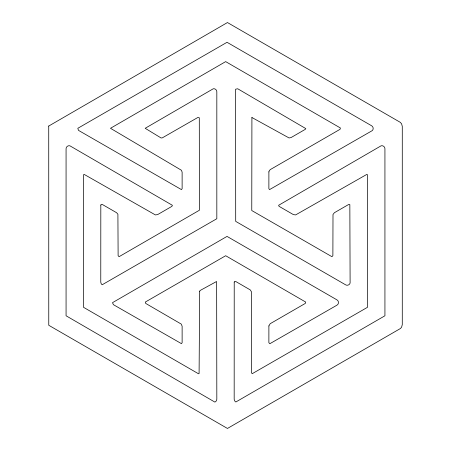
<?xml version="1.0" encoding="UTF-8"?>
<svg xmlns="http://www.w3.org/2000/svg" width="451" height="451" viewBox="0 0 451 451"><rect width="100%" height="100%" fill="white"/><g stroke="black" fill="none" stroke-linecap="round" stroke-linejoin="round"><path stroke-width="0.68" d="M251.912 117.508L251.765 210.538L331.93 256.692L332.877 255.672L333.001 214.501L334.405 212.709L348.696 204.461L349.841 204.545L350.111 283.014C349.677 284.784 347.512 285.782 345.883 284.97L235.704 221.373L235.585 89.208L237.722 88.768L305.817 128.597L305.321 129.33L291.03 137.578L289.063 137.955L251.912 117.508M199.692 291.245L199.088 373.563L198.53 373.783L83.486 307.289L83.598 174.717L84.072 174.34L155.375 214.924L157.63 214.597L171.916 206.349L172.417 205.312L69.894 145.808C68.045 145.267 66.004 146.851 66.072 148.774L66.072 315.779L214.918 402.117L216.379 400.871L216.824 399.282L216.649 281.79L216.441 281.565L200.131 290.489L199.692 291.245M48.731 126.049L48.764 325.284L227.451 428.45L400.539 328.452L401.599 327.167L402.281 324.619L402.281 126.381L401.599 123.833L400.285 122.334L227.451 22.55L48.731 126.049M268.892 171.882L268.875 188.67L269.523 189.623L372.317 130.587C373.71 129.251 373.36 126.697 371.663 125.795L227.033 42.293L77.809 128.304L78.497 130.378L181.477 189.623L182.125 188.67L182.125 172.169L181.465 170.281L110.478 128.293L225.675 61.618L340.432 127.999L340.02 129.33L270.408 169.52L269.365 170.517L268.892 171.882M268.892 325.921L268.875 342.709L269.822 343.73L336.959 305.169C338.972 304.126 338.972 300.913 336.959 299.87L227.033 236.403L112.513 302.66L113.381 304.662L181.477 343.662L182.125 342.709L182.125 326.214L181.279 324.1L145.679 303.405L145.273 302.08L225.675 255.728L305.727 302.08L305.321 303.405L270.16 323.717L268.892 325.921M100.815 205.042L100.77 282.191L101.216 283.78L102.185 284.767L216.824 218.724L216.824 91.79C216.88 89.969 215.065 88.424 213.278 88.768L145.183 128.293L161.063 137.955L162.225 137.905L197.944 117.423L199.297 117.734L199.41 210.234L119.07 256.692L118.123 255.672L117.903 214.225L116.595 212.709L102.304 204.461L101.419 204.393L100.815 205.042M234.221 282.061L234.176 399.282L234.621 400.871L235.828 401.999L384.928 315.779L384.928 148.774C384.996 146.851 382.955 145.267 381.106 145.808L278.583 205.312L279.084 206.349L293.37 214.597L295.625 214.924L366.928 174.34L367.402 174.717L367.514 307.289L252.177 373.716L251.528 372.763L251.472 291.803L250.243 289.886L235.704 281.48L234.824 281.413L234.221 282.061"/></g></svg>
